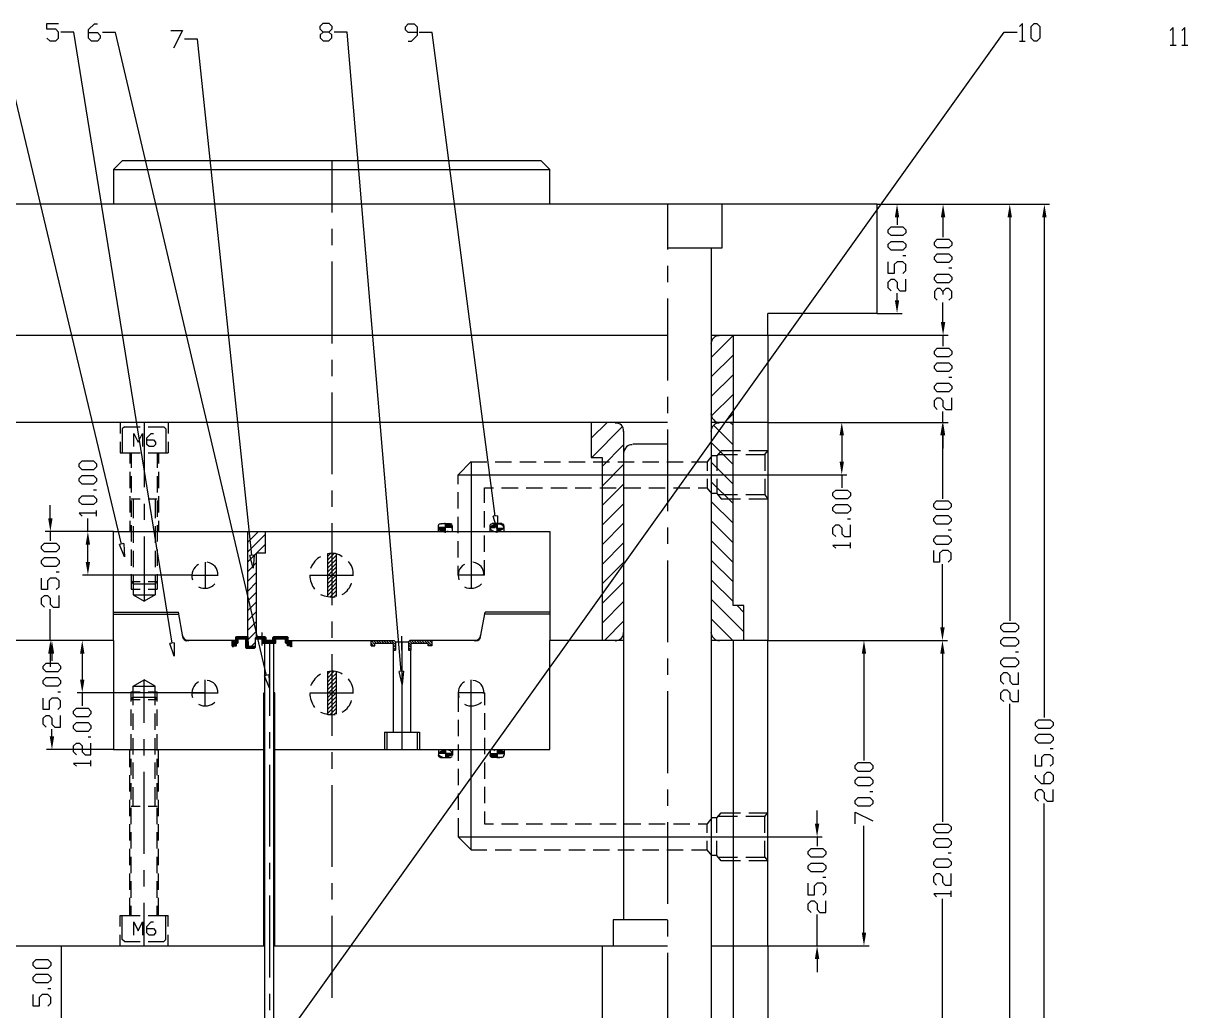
# Model space of a CAD drawing. Header units: inches. Extents: x 2 to 1172, y 492 to 1320.
# Drawn here: x 168.5 to 435.8, y 648.7 to 875.4 of the extents above; entities that cross this region are included whole.
import ezdxf

# ---------------------------------------------------------------- set-up
doc = ezdxf.new("R2010")
doc.units = ezdxf.units.IN
doc.header["$MEASUREMENT"] = 0

# ---------------------------------------------------------------- blocks, each defined once
blk = doc.blocks.new('AHH1270-500010_1')
at = {"transparency": 33554687}
for color, points in [(1, [(368.13, 829.31), (367.63, 832.31), (367.13, 829.31)]), (1, [(378.7, 829.31), (378.2, 832.31), (377.7, 829.31)]), (1, [(394, 829.31), (393.5, 832.31), (393, 829.31)]), (1, [(401.95, 829.31), (401.45, 832.31), (400.95, 829.31)]), (1, [(368.13, 810.28), (367.63, 807.28), (367.13, 810.28)]), (1, [(378.7, 805.27), (378.2, 802.27), (377.7, 805.28)]), (1, [(378.7, 805.27), (378.2, 802.27), (377.7, 805.28)]), (1, [(355.45, 779.24), (354.95, 782.25), (354.45, 779.24)]), (1, [(378.56, 779.24), (378.06, 782.25), (377.56, 779.24)]), (1, [(378.7, 779.24), (378.2, 782.25), (377.7, 779.24)]), (1, [(355.45, 773.23), (354.95, 770.23), (354.45, 773.23)]), (1, [(173.8, 760.22), (173.3, 757.21), (172.8, 760.22)]), (1, [(182.41, 754.21), (181.91, 757.21), (181.41, 754.21)]), (2, [(262.63, 757.66), (262.63, 758.11), (262.42, 758.11)]), (2, [(262.63, 757.66), (263.21, 757.33), (262.63, 758.11)]), (2, [(263.22, 757.33), (263.21, 758.11), (262.63, 758.11)]), (2, [(263.22, 757.33), (264.02, 757.21), (263.21, 758.11)]), (2, [(264.02, 757.21), (264.02, 758.11), (263.21, 758.11)]), (2, [(264.02, 758.11), (264.82, 758.11), (264.02, 759.02)]), (2, [(264.82, 758.11), (264.82, 758.9), (264.02, 759.02)]), (2, [(264.82, 758.11), (265.4, 758.11), (264.82, 758.9)]), (2, [(265.4, 758.11), (265.4, 758.57), (264.82, 758.9)]), (2, [(265.4, 758.11), (265.62, 758.11), (265.4, 758.57)]), (2, [(274.44, 758.11), (274.44, 758.57), (274.23, 758.11)]), (2, [(275.03, 758.11), (275.03, 758.9), (274.44, 758.57)]), (2, [(274.44, 758.11), (275.03, 758.11), (274.44, 758.57)]), (2, [(275.83, 758.11), (275.83, 759.02), (275.03, 758.9)]), (2, [(275.03, 758.11), (275.83, 758.11), (275.03, 758.9)]), (2, [(275.83, 757.21), (276.63, 757.33), (275.83, 758.11)]), (2, [(276.63, 757.33), (276.63, 758.11), (275.83, 758.11)]), (2, [(276.63, 757.33), (277.22, 757.66), (276.63, 758.11)]), (2, [(277.22, 757.66), (277.22, 758.11), (276.63, 758.11)]), (2, [(277.22, 757.66), (277.43, 758.11), (277.22, 758.11)]), (1, [(182.41, 750.2), (181.91, 747.2), (181.41, 750.2)]), (1, [(378.56, 735.19), (378.06, 732.18), (377.56, 735.18)]), (1, [(173.8, 729.18), (173.3, 732.18), (172.8, 729.18)]), (1, [(174.17, 729.18), (173.66, 732.18), (173.16, 729.18)]), (1, [(181.12, 729.18), (180.62, 732.18), (180.12, 729.18)]), (1, [(360.54, 729.18), (360.04, 732.18), (359.54, 729.18)]), (1, [(378.56, 729.18), (378.06, 732.18), (377.56, 729.18)]), (1, [(181.12, 723.17), (180.62, 720.17), (180.12, 723.17)]), (1, [(174.17, 710.15), (173.66, 707.15), (173.16, 710.15)]), (2, [(262.63, 706.25), (262.63, 706.7), (262.42, 706.25)]), (2, [(263.22, 706.25), (263.21, 707.03), (262.63, 706.7)]), (2, [(262.63, 706.25), (263.21, 706.25), (262.63, 706.7)]), (2, [(264.02, 706.25), (264.02, 707.15), (263.21, 707.03)]), (2, [(263.22, 706.25), (264.02, 706.25), (263.21, 707.03)]), (2, [(264.02, 705.35), (264.82, 705.47), (264.02, 706.25)]), (2, [(264.82, 705.47), (264.82, 706.25), (264.02, 706.25)]), (2, [(264.82, 705.47), (265.4, 705.8), (264.82, 706.25)]), (2, [(265.4, 705.8), (265.4, 706.25), (264.82, 706.25)]), (2, [(265.4, 705.8), (265.62, 706.25), (265.4, 706.25)]), (2, [(274.44, 705.8), (274.44, 706.25), (274.23, 706.25)]), (2, [(274.44, 705.8), (275.03, 705.47), (274.44, 706.25)]), (2, [(275.03, 705.47), (275.03, 706.25), (274.44, 706.25)]), (2, [(275.03, 705.47), (275.83, 705.35), (275.03, 706.25)]), (2, [(275.83, 705.35), (275.83, 706.25), (275.03, 706.25)]), (2, [(275.83, 706.25), (276.63, 706.25), (275.83, 707.15)]), (2, [(276.63, 706.25), (276.63, 707.03), (275.83, 707.15)]), (2, [(276.63, 706.25), (277.22, 706.25), (276.63, 707.03)]), (2, [(277.22, 706.25), (277.22, 706.7), (276.63, 707.03)]), (2, [(277.22, 706.25), (277.43, 706.25), (277.22, 706.7)]), (1, [(349.78, 690.13), (349.28, 687.12), (348.78, 690.13)]), (1, [(360.54, 665.1), (360.04, 662.09), (359.54, 665.1)]), (1, [(349.78, 659.09), (349.28, 662.09), (348.78, 659.09)])]:
    blk.add_hatch(color=color, dxfattribs=at).paths.add_polyline_path(points)
at = {"color": 1, "transparency": 33554687}
for points in [[(189.65, 754.31), (161.61, 871.69), (158.61, 871.69)], [(172.52, 870.47), (173.19, 869.79), (174.52, 869.79), (175.18, 870.47), (175.18, 871.8), (174.52, 872.47), (172.52, 872.47), (172.52, 873.8), (175.18, 873.8)], [(201.25, 731.59), (178.69, 871.8), (175.69, 871.8)], [(182.08, 871.74), (184.08, 871.74), (184.74, 871.07), (184.74, 870.41), (184.08, 869.74), (182.73, 869.74), (182.08, 870.41), (182.08, 872.42), (183.41, 873.75), (184.08, 873.75)], [(222.92, 724.18), (188.25, 871.74), (185.23, 871.74)], [(198.07, 600.2), (392.23, 871.78), (395.22, 871.78)], [(200.93, 872.19), (203.61, 872.19), (201.6, 868.18)], [(235.92, 869.85), (237.25, 869.85), (237.92, 870.5), (237.92, 871.18), (237.25, 871.85), (235.92, 871.85), (235.24, 872.51), (235.24, 873.18), (235.92, 873.85), (237.25, 873.85), (237.92, 873.18), (237.92, 872.51), (237.25, 871.85)], [(235.92, 871.85), (235.24, 871.18), (235.24, 870.5), (235.92, 869.85)], [(253.83, 725.08), (241.42, 871.85), (238.42, 871.85)], [(257.47, 871.71), (255.46, 871.71), (254.79, 872.36), (254.79, 873.04), (255.46, 873.71), (256.79, 873.71), (257.47, 873.04), (257.47, 871.03), (256.12, 869.7), (255.46, 869.7)], [(275.43, 760.75), (260.96, 871.71), (257.96, 871.71)], [(396.4, 869.78), (396.4, 873.78), (395.74, 873.11)], [(399.07, 869.78), (398.4, 870.43), (398.4, 873.11), (399.07, 873.78), (399.73, 873.78), (400.4, 873.11), (400.4, 870.43), (399.73, 869.78), (399.07, 869.78)], [(431.01, 868.85), (431.01, 872.86), (430.34, 872.19)], [(433.67, 868.85), (433.67, 872.86), (433.02, 872.19)], [(219.55, 751.74), (207.1, 870.18), (204.1, 870.18)], [(395.74, 869.78), (397.07, 869.78)], [(430.34, 868.85), (431.69, 868.85)], [(433.02, 868.85), (434.35, 868.85)], [(237.87, 842.3), (237.87, 830.42)], [(314.98, 832.3), (314.98, 821.91)], [(363.04, 832.3), (379.39, 832.3)], [(363.04, 832.3), (394.69, 832.3)], [(363.04, 832.3), (402.64, 832.3)], [(363.04, 832.3), (368.82, 832.3)], [(367.63, 829.31), (367.63, 827.62)], [(378.18, 829.31), (378.18, 824.78)], [(393.49, 829.31), (393.49, 736.68)], [(401.43, 829.31), (401.43, 714.48)], [(237.87, 826.66), (237.87, 822.92)], [(369.62, 825.79), (368.96, 825.12), (366.28, 825.12), (365.63, 825.79), (365.63, 826.47), (366.28, 827.12), (368.96, 827.12), (369.62, 826.47), (369.62, 825.79)], [(369.62, 822.46), (368.96, 821.79), (366.28, 821.79), (365.63, 822.46), (365.63, 823.12), (366.28, 823.79), (368.96, 823.79), (369.62, 823.12), (369.62, 822.46)], [(380.19, 822.96), (379.53, 822.28), (376.85, 822.28), (376.2, 822.96), (376.2, 823.63), (376.85, 824.29), (379.53, 824.29), (380.19, 823.63), (380.19, 822.96)], [(380.19, 819.62), (379.53, 818.95), (376.85, 818.95), (376.2, 819.62), (376.2, 820.28), (376.85, 820.95), (379.53, 820.95), (380.19, 820.28), (380.19, 819.62)], [(237.87, 819.16), (237.87, 800.38)], [(314.98, 818.15), (314.98, 814.41)], [(368.96, 816.45), (369.62, 817.12), (369.62, 818.45), (368.96, 819.11), (367.63, 819.11), (366.96, 818.45), (366.96, 816.45), (365.63, 816.45), (365.63, 819.11)], [(369.62, 820.46), (368.96, 820.46)], [(380.19, 814.94), (379.53, 814.28), (376.85, 814.28), (376.2, 814.94), (376.2, 815.61), (376.85, 816.29), (379.53, 816.29), (380.19, 815.61), (380.19, 814.94)], [(380.19, 817.62), (379.53, 817.62)], [(366.28, 812.44), (365.63, 813.11), (365.63, 814.44), (366.28, 815.12), (366.96, 815.12), (367.63, 814.44), (367.63, 813.11), (368.29, 812.44), (369.62, 812.44), (369.62, 815.12)], [(378.18, 812.28), (377.53, 812.94), (376.85, 812.94), (376.2, 812.28), (376.2, 810.93), (376.85, 810.28)], [(379.53, 810.28), (380.19, 810.93), (380.19, 812.28), (379.53, 812.94), (378.86, 812.94), (378.18, 812.28), (378.18, 811.61)], [(314.98, 810.65), (314.98, 791.87)], [(367.63, 810.28), (367.63, 811.94)], [(363.04, 807.26), (368.82, 807.26)], [(378.18, 805.26), (378.18, 809.78)], [(378.18, 805.26), (378.18, 808.27)], [(338, 802.26), (379.39, 802.26)], [(338, 802.26), (379.39, 802.26)], [(378.18, 802.26), (378.18, 799.76)], [(380.19, 797.92), (379.53, 797.26), (376.85, 797.26), (376.2, 797.92), (376.2, 798.59), (376.85, 799.26), (379.53, 799.26), (380.19, 798.59), (380.19, 797.92)], [(237.87, 796.62), (237.87, 792.88)], [(380.19, 794.58), (379.53, 793.93), (376.85, 793.93), (376.2, 794.58), (376.2, 795.26), (376.85, 795.91), (379.53, 795.91), (380.19, 795.26), (380.19, 794.58)], [(380.19, 789.92), (379.53, 789.24), (376.85, 789.24), (376.2, 789.92), (376.2, 790.57), (376.85, 791.25), (379.53, 791.25), (380.19, 790.57), (380.19, 789.92)], [(380.19, 792.58), (379.53, 792.58)], [(237.87, 789.12), (237.87, 770.34)], [(314.98, 788.13), (314.98, 784.37)], [(376.85, 785.24), (376.2, 785.91), (376.2, 787.24), (376.85, 787.91), (377.53, 787.91), (378.18, 787.24), (378.18, 785.91), (378.86, 785.24), (380.19, 785.24), (380.19, 787.91)], [(378.18, 782.24), (378.18, 784.74)], [(314.98, 780.61), (314.98, 761.83)], [(338, 782.24), (379.39, 782.24)], [(338, 782.24), (379.25, 782.24)], [(338, 782.24), (356.14, 782.24)], [(354.93, 779.22), (354.93, 773.21)], [(378.06, 779.22), (378.06, 764.72)], [(378.18, 779.22), (378.18, 776.23)], [(183.9, 772.06), (183.23, 771.39), (180.57, 771.39), (179.9, 772.06), (179.9, 772.72), (180.57, 773.39), (183.23, 773.39), (183.9, 772.72), (183.9, 772.06)], [(183.9, 768.73), (183.23, 768.05), (180.57, 768.05), (179.9, 768.73), (179.9, 769.38), (180.57, 770.06), (183.23, 770.06), (183.9, 769.38), (183.9, 768.73)], [(338, 770.22), (356.14, 770.22)], [(354.93, 770.22), (354.93, 767.22)], [(183.9, 764.04), (183.23, 763.39), (180.57, 763.39), (179.9, 764.04), (179.9, 764.72), (180.57, 765.37), (183.23, 765.37), (183.9, 764.72), (183.9, 764.04)], [(183.9, 766.72), (183.23, 766.72)], [(237.87, 766.6), (237.87, 762.84)], [(356.94, 765.37), (356.28, 764.72), (353.6, 764.72), (352.93, 765.37), (352.93, 766.05), (353.6, 766.7), (356.28, 766.7), (356.94, 766.05), (356.94, 765.37)], [(173.28, 760.21), (173.28, 763.21)], [(183.9, 760.71), (183.9, 762.04)], [(356.94, 762.04), (356.28, 761.37), (353.6, 761.37), (352.93, 762.04), (352.93, 762.71), (353.6, 763.37), (356.28, 763.37), (356.94, 762.71), (356.94, 762.04)], [(380.06, 762.87), (379.39, 762.22), (376.71, 762.22), (376.05, 762.87), (376.05, 763.55), (376.71, 764.22), (379.39, 764.22), (380.06, 763.55), (380.06, 762.87)], [(183.9, 761.38), (179.9, 761.38), (180.57, 760.71)], [(181.9, 757.2), (181.9, 760.21)], [(237.87, 759.08), (237.87, 740.32)], [(275.93, 760.82), (275.82, 757.77), (274.93, 760.69)], [(275.93, 760.82), (274.93, 760.69)], [(356.94, 760.04), (356.28, 760.04)], [(380.06, 759.54), (379.39, 758.87), (376.71, 758.87), (376.05, 759.54), (376.05, 760.21), (376.71, 760.87), (379.39, 760.87), (380.06, 760.21), (380.06, 759.54)], [(187.81, 757.2), (172.09, 757.2)], [(173.28, 757.2), (173.28, 755.03)], [(187.81, 757.2), (180.69, 757.2)], [(314.98, 758.08), (314.98, 754.33)], [(353.6, 756.03), (352.93, 756.7), (352.93, 758.03), (353.6, 758.71), (354.28, 758.71), (354.93, 758.03), (354.93, 756.7), (355.61, 756.03), (356.94, 756.03), (356.94, 758.71)], [(380.06, 757.54), (379.39, 757.54)], [(175.29, 753.21), (174.63, 752.53), (171.95, 752.53), (171.28, 753.21), (171.28, 753.86), (171.95, 754.54), (174.63, 754.54), (175.29, 753.86), (175.29, 753.21)], [(181.9, 750.19), (181.9, 754.2)], [(190.13, 754.41), (190.34, 751.38), (189.15, 754.18)], [(190.13, 754.41), (189.15, 754.18)], [(356.94, 754.02), (352.93, 754.02), (353.6, 753.37)], [(356.94, 753.37), (356.94, 754.7)], [(380.06, 754.87), (379.39, 754.2), (376.71, 754.2), (376.05, 754.87), (376.05, 755.53), (376.71, 756.21), (379.39, 756.21), (380.06, 755.53), (380.06, 754.87)], [(175.29, 749.86), (174.63, 749.2), (171.95, 749.2), (171.28, 749.86), (171.28, 750.53), (171.95, 751.2), (174.63, 751.2), (175.29, 750.53), (175.29, 749.86)], [(220.05, 751.79), (219.87, 748.76), (219.05, 751.68)], [(220.05, 751.79), (219.05, 751.68)], [(379.39, 750.19), (380.06, 750.87), (380.06, 752.2), (379.39, 752.87), (378.06, 752.87), (377.38, 752.2), (377.38, 750.19), (376.05, 750.19), (376.05, 752.87)], [(314.98, 750.57), (314.98, 731.8)], [(378.06, 735.17), (378.06, 749.7)], [(174.63, 743.86), (175.29, 744.52), (175.29, 745.85), (174.63, 746.52), (173.28, 746.52), (172.62, 745.85), (172.62, 743.86), (171.28, 743.86), (171.28, 746.52)], [(175.29, 747.85), (174.63, 747.85)], [(205.84, 747.2), (180.69, 747.2)], [(171.95, 739.85), (171.28, 740.51), (171.28, 741.86), (171.95, 742.51), (172.62, 742.51), (173.28, 741.86), (173.28, 740.51), (173.96, 739.85), (175.29, 739.85), (175.29, 742.51)], [(173.28, 732.18), (173.28, 739.34)], [(237.87, 736.56), (237.87, 732.8)], [(395.49, 734.84), (394.83, 734.18), (392.16, 734.18), (391.48, 734.84), (391.48, 735.51), (392.16, 736.18), (394.83, 736.18), (395.49, 735.51), (395.49, 734.84)], [(221.86, 734), (221.86, 731.02)], [(221.86, 733.08), (221.86, 731.47)], [(253.9, 733.17), (253.9, 729.96)], [(395.49, 731.5), (394.83, 730.85), (392.16, 730.85), (391.48, 731.5), (391.48, 732.18), (392.16, 732.83), (394.83, 732.83), (395.49, 732.18), (395.49, 731.5)], [(187.81, 732.18), (172.09, 732.18)], [(187.81, 732.18), (172.45, 732.18)], [(187.81, 732.18), (179.42, 732.18)], [(201.74, 731.66), (201.73, 728.61), (200.75, 731.5)], [(201.74, 731.66), (200.75, 731.5)], [(338, 732.18), (379.25, 732.18)], [(338, 732.18), (379.25, 732.18)], [(338, 732.18), (361.23, 732.18)], [(175.66, 725.67), (174.98, 724.99), (172.32, 724.99), (171.65, 725.67), (171.65, 726.32), (172.32, 727), (174.98, 727), (175.66, 726.32), (175.66, 725.67)], [(173.28, 729.16), (173.28, 726.16)], [(173.65, 729.16), (173.65, 727.49)], [(180.61, 729.16), (180.61, 723.17)], [(237.87, 729.04), (237.87, 710.27)], [(314.98, 728.04), (314.98, 724.28)], [(360.04, 729.16), (360.04, 704.63)], [(378.06, 729.16), (378.06, 690.54)], [(395.49, 726.84), (394.83, 726.16), (392.16, 726.16), (391.48, 726.84), (391.48, 727.49), (392.16, 728.17), (394.83, 728.17), (395.49, 727.49), (395.49, 726.84)], [(395.49, 729.5), (394.83, 729.5)], [(254.33, 725.12), (254.08, 722.08), (253.33, 725.03)], [(254.33, 725.12), (253.33, 725.03)], [(392.16, 722.16), (391.48, 722.83), (391.48, 724.16), (392.16, 724.83), (392.83, 724.83), (393.49, 724.16), (393.49, 722.83), (394.16, 722.16), (395.49, 722.16), (395.49, 724.83)], [(175.66, 722.33), (174.98, 721.66), (172.32, 721.66), (171.65, 722.33), (171.65, 722.99), (172.32, 723.66), (174.98, 723.66), (175.66, 722.99), (175.66, 722.33)], [(223.42, 724.28), (223.61, 721.25), (222.44, 724.05)], [(223.42, 724.28), (222.44, 724.05)], [(174.98, 716.32), (175.66, 716.99), (175.66, 718.32), (174.98, 718.98), (173.65, 718.98), (173, 718.32), (173, 716.32), (171.65, 716.32), (171.65, 718.98)], [(175.66, 720.33), (174.98, 720.33)], [(208.84, 720.15), (179.42, 720.15)], [(180.61, 720.15), (180.61, 717.15)], [(314.98, 720.52), (314.98, 701.76)], [(392.16, 718.15), (391.48, 718.82), (391.48, 720.15), (392.16, 720.83), (392.83, 720.83), (393.49, 720.15), (393.49, 718.82), (394.16, 718.15), (395.49, 718.15), (395.49, 720.83)], [(182.61, 715.31), (181.95, 714.65), (179.28, 714.65), (178.62, 715.31), (178.62, 715.98), (179.28, 716.66), (181.95, 716.66), (182.61, 715.98), (182.61, 715.31)], [(393.49, 615.02), (393.49, 717.65)], [(172.32, 712.31), (171.65, 712.99), (171.65, 714.32), (172.32, 714.99), (173, 714.99), (173.65, 714.32), (173.65, 712.99), (174.33, 712.31), (175.66, 712.31), (175.66, 714.99)], [(403.44, 712.65), (402.78, 711.98), (400.1, 711.98), (399.45, 712.65), (399.45, 713.32), (400.1, 713.98), (402.78, 713.98), (403.44, 713.32), (403.44, 712.65)], [(173.65, 710.15), (173.65, 711.82)], [(182.61, 711.98), (181.95, 711.32), (179.28, 711.32), (178.62, 711.98), (178.62, 712.65), (179.28, 713.32), (181.95, 713.32), (182.61, 712.65), (182.61, 711.98)], [(179.28, 705.96), (178.62, 706.64), (178.62, 707.97), (179.28, 708.64), (179.95, 708.64), (180.61, 707.97), (180.61, 706.64), (181.28, 705.96), (182.61, 705.96), (182.61, 708.64)], [(182.61, 709.97), (181.95, 709.97)], [(403.44, 709.32), (402.78, 708.64), (400.1, 708.64), (399.45, 709.32), (399.45, 709.97), (400.1, 710.65), (402.78, 710.65), (403.44, 709.97), (403.44, 709.32)], [(187.81, 707.13), (172.45, 707.13)], [(237.87, 706.51), (237.87, 702.75)], [(402.78, 703.3), (403.44, 703.98), (403.44, 705.31), (402.78, 705.96), (401.43, 705.96), (400.78, 705.31), (400.78, 703.3), (399.45, 703.3), (399.45, 705.96)], [(403.44, 707.31), (402.78, 707.31)], [(182.61, 703.98), (178.62, 703.98), (179.28, 703.3)], [(182.61, 703.3), (182.61, 704.63)], [(362.04, 702.81), (361.37, 702.13), (358.69, 702.13), (358.04, 702.81), (358.04, 703.46), (358.69, 704.14), (361.37, 704.14), (362.04, 703.46), (362.04, 702.81)], [(362.04, 699.46), (361.37, 698.8), (358.69, 698.8), (358.04, 699.46), (358.04, 700.13), (358.69, 700.8), (361.37, 700.8), (362.04, 700.13), (362.04, 699.46)], [(401.43, 699.3), (401.43, 701.3), (402.11, 701.97), (402.78, 701.97), (403.44, 701.3), (403.44, 699.97), (402.78, 699.3), (400.78, 699.3), (399.45, 700.63), (399.45, 701.3)], [(237.87, 699.01), (237.87, 680.23)], [(314.98, 698), (314.98, 694.24)], [(400.1, 695.29), (399.45, 695.96), (399.45, 697.29), (400.1, 697.97), (400.78, 697.97), (401.43, 697.29), (401.43, 695.96), (402.11, 695.29), (403.44, 695.29), (403.44, 697.97)], [(362.04, 694.79), (361.37, 694.12), (358.69, 694.12), (358.04, 694.79), (358.04, 695.47), (358.69, 696.12), (361.37, 696.12), (362.04, 695.47), (362.04, 694.79)], [(362.04, 697.47), (361.37, 697.47)], [(349.28, 690.13), (349.28, 693.12)], [(358.04, 690.13), (358.04, 692.79), (362.04, 690.78)], [(401.43, 569.96), (401.43, 694.79)], [(314.98, 690.5), (314.98, 671.72)], [(360.04, 665.09), (360.04, 689.61)], [(380.06, 688.71), (379.39, 688.03), (376.71, 688.03), (376.05, 688.71), (376.05, 689.38), (376.71, 690.04), (379.39, 690.04), (380.06, 689.38), (380.06, 688.71)], [(338, 687.11), (350.46, 687.11)], [(349.28, 687.11), (349.28, 684.95)], [(351.28, 683.1), (350.61, 682.45), (347.93, 682.45), (347.27, 683.1), (347.27, 683.78), (347.93, 684.45), (350.61, 684.45), (351.28, 683.78), (351.28, 683.1)], [(380.06, 685.37), (379.39, 684.7), (376.71, 684.7), (376.05, 685.37), (376.05, 686.03), (376.71, 686.7), (379.39, 686.7), (380.06, 686.03), (380.06, 685.37)], [(380.06, 680.69), (379.39, 680.04), (376.71, 680.04), (376.05, 680.69), (376.05, 681.37), (376.71, 682.04), (379.39, 682.04), (380.06, 681.37), (380.06, 680.69)], [(380.06, 683.37), (379.39, 683.37)], [(351.28, 679.77), (350.61, 679.1), (347.93, 679.1), (347.27, 679.77), (347.27, 680.44), (347.93, 681.1), (350.61, 681.1), (351.28, 680.44), (351.28, 679.77)], [(237.87, 676.47), (237.87, 672.73)], [(350.61, 673.76), (351.28, 674.43), (351.28, 675.76), (350.61, 676.44), (349.28, 676.44), (348.6, 675.76), (348.6, 673.76), (347.27, 673.76), (347.27, 676.44)], [(351.28, 677.77), (350.61, 677.77)], [(376.71, 676.03), (376.05, 676.68), (376.05, 678.03), (376.71, 678.69), (377.38, 678.69), (378.06, 678.03), (378.06, 676.68), (378.71, 676.03), (380.06, 676.03), (380.06, 678.69)], [(380.06, 674.02), (376.05, 674.02), (376.71, 673.35)], [(380.06, 673.35), (380.06, 674.7)], [(347.93, 669.75), (347.27, 670.42), (347.27, 671.75), (347.93, 672.43), (348.6, 672.43), (349.28, 671.75), (349.28, 670.42), (349.93, 669.75), (351.28, 669.75), (351.28, 672.43)], [(378.06, 615.02), (378.06, 672.85)], [(237.87, 668.97), (237.87, 650.19)], [(349.28, 662.09), (349.28, 669.25)], [(314.98, 667.96), (314.98, 664.22)], [(314.98, 660.46), (314.98, 641.68)], [(338, 662.09), (350.46, 662.09)], [(338, 662.09), (361.23, 662.09)], [(173.39, 657.59), (172.71, 656.91), (170.05, 656.91), (169.38, 657.59), (169.38, 658.24), (170.05, 658.92), (172.71, 658.92), (173.39, 658.24), (173.39, 657.59)], [(349.28, 659.07), (349.28, 656.08)], [(173.39, 654.23), (172.71, 653.58), (170.05, 653.58), (169.38, 654.23), (169.38, 654.91), (170.05, 655.58), (172.71, 655.58), (173.39, 654.91), (173.39, 654.23)], [(173.39, 652.23), (172.71, 652.23)], [(172.71, 648.24), (173.39, 648.9), (173.39, 650.23), (172.71, 650.9), (171.38, 650.9), (170.71, 650.23), (170.71, 648.24), (169.38, 648.24), (169.38, 650.9)]]:
    blk.add_lwpolyline(points, dxfattribs=at)
at = {"color": 4, "transparency": 33554687}
for points in [[(189.81, 842.3), (187.81, 840.32), (187.81, 832.3)], [(285.93, 842.3), (189.81, 842.3)], [(287.93, 832.3), (287.93, 840.32), (285.93, 842.3)], [(187.81, 840.32), (287.93, 840.32)], [(363.04, 807.26), (363.04, 832.3), (112.72, 832.3), (112.72, 807.26)], [(314.98, 822.28), (327.48, 822.28), (327.48, 832.3)], [(324.98, 822.28), (324.98, 614.03)], [(363.04, 807.26), (338, 807.26)], [(338, 802.26), (338, 807.26)], [(137.74, 802.26), (314.98, 802.26)], [(338, 802.26), (338, 782.24), (324.98, 782.24)], [(324.98, 802.26), (338, 802.26)], [(324.98, 797.15), (330, 802.17)], [(330, 802.26), (330, 782.24)], [(324.98, 792.67), (330, 797.67)], [(324.98, 788.16), (330, 793.18)], [(325.05, 783.75), (330, 788.68)], [(328.05, 782.24), (330, 784.19)], [(314.98, 782.24), (137.74, 782.24)], [(297.46, 782.24), (297.46, 774.22)], [(297.46, 778.62), (301.07, 782.24)], [(297.56, 774.22), (304.64, 781.32)], [(330, 777.08), (325.51, 781.57)], [(330, 781.58), (329.34, 782.24)], [(332.5, 732.18), (332.5, 740.19), (330, 740.19), (330, 782.24)], [(338, 782.24), (338, 732.18)], [(304.96, 775.23), (304.96, 780.23)], [(299.96, 772.13), (304.96, 777.13)], [(304.96, 668.08), (304.96, 775.23)], [(314.98, 777.24), (306.96, 777.24)], [(330, 772.59), (324.98, 777.59)], [(297.46, 774.22), (299.96, 774.22)], [(299.96, 774.22), (299.96, 732.18)], [(299.96, 767.63), (304.96, 772.64)], [(330, 768.09), (324.98, 773.11)], [(299.96, 763.14), (304.96, 768.14)], [(330, 763.6), (324.98, 768.6)], [(299.96, 758.63), (304.96, 763.65)], [(330, 759.1), (324.98, 764.11)], [(299.96, 754.15), (304.96, 759.15)], [(330, 754.61), (324.98, 759.61)], [(187.81, 757.2), (287.93, 757.2)], [(187.81, 732.18), (187.81, 757.2)], [(218.65, 733.08), (218.65, 757.2)], [(218.68, 757.09), (218.8, 757.2)], [(218.68, 754.84), (221.04, 757.2)], [(218.68, 752.6), (222.65, 756.56)], [(222.65, 752.2), (222.65, 757.2)], [(287.93, 757.2), (287.93, 732.18)], [(218.68, 750.35), (222.65, 754.31)], [(299.96, 749.64), (304.96, 754.66)], [(330, 750.1), (324.98, 755.12)], [(220.65, 733.08), (220.65, 752.2)], [(222.65, 752.2), (220.65, 752.2)], [(218.68, 748.1), (220.65, 750.07)], [(299.96, 745.16), (304.96, 750.16)], [(330, 745.62), (324.98, 750.62)], [(218.68, 745.85), (220.65, 747.82)], [(299.96, 740.65), (304.96, 745.67)], [(330, 741.11), (324.98, 746.13)], [(218.68, 743.6), (220.65, 745.56)], [(218.68, 741.36), (220.65, 743.31)], [(218.68, 739.11), (220.65, 741.08)], [(299.96, 736.17), (304.96, 741.17)], [(332.5, 734.13), (324.98, 741.63)], [(187.81, 738.68), (202.68, 738.68)], [(187.81, 738.19), (202.77, 738.19)], [(203.68, 733.01), (202.68, 738.68)], [(218.68, 736.86), (220.65, 738.83)], [(272.06, 733.01), (273.07, 738.68)], [(287.93, 738.19), (272.98, 738.19)], [(287.93, 738.68), (273.07, 738.68)], [(332.5, 738.61), (330.92, 740.19)], [(218.68, 734.6), (220.65, 736.57)], [(300.45, 732.18), (304.96, 736.68)], [(329.95, 732.18), (324.98, 737.14)], [(218.65, 733.08), (218.68, 730.86)], [(218.68, 732.37), (220.65, 734.32)], [(220.65, 733.08), (220.35, 732.78)], [(220.35, 730.67), (220.35, 732.78)], [(137.74, 732.18), (137.74, 662.09), (222.56, 662.09)], [(187.81, 732.18), (137.74, 732.18)], [(187.81, 732.18), (187.81, 707.13)], [(214.87, 732.18), (204.67, 732.18)], [(218.68, 730.86), (220.35, 730.86)], [(219.43, 730.86), (220.35, 731.78)], [(228.84, 732.18), (252.18, 732.18)], [(252.18, 732.18), (252.48, 731.87)], [(252.48, 731.87), (255.5, 731.87)], [(255.8, 732.18), (255.5, 731.87)], [(271.09, 732.18), (255.8, 732.18)], [(304.96, 732.18), (287.93, 732.18)], [(287.93, 707.13), (287.93, 732.18)], [(338, 662.09), (338, 732.18), (324.98, 732.18)], [(330, 732.18), (330, 566.96)], [(187.81, 707.13), (222.56, 707.13)], [(224.57, 707.13), (287.93, 707.13)], [(302.46, 668.08), (302.46, 662.09)], [(314.98, 668.08), (302.46, 668.08)], [(175.8, 662.09), (175.8, 591.99)], [(224.57, 662.09), (314.98, 662.09)], [(299.96, 662.09), (299.96, 591.99)], [(324.98, 662.09), (338, 662.09)], [(338, 662.09), (338, 591.99)]]:
    blk.add_lwpolyline(points, dxfattribs=at)
at = {"color": 6, "transparency": 33554687}
for points in [[(189.31, 782.24), (189.31, 779.67)], [(190.31, 781.23), (189.81, 780.73)], [(189.81, 780.73), (189.81, 775.23)], [(190.31, 781.23), (193.89, 781.23)], [(194.81, 782.24), (194.81, 767.34)], [(195.75, 781.23), (199.33, 781.23)], [(199.33, 781.23), (199.83, 780.73)], [(199.83, 780.73), (199.83, 775.23)], [(200.33, 782.24), (200.33, 779.67)], [(189.31, 777.79), (189.31, 775.23)], [(192.45, 776.71), (192.45, 779.7), (193.44, 777.72), (194.46, 779.7), (194.46, 776.71)], [(195.45, 778.21), (196.96, 778.21), (197.45, 777.72), (197.45, 777.2), (196.96, 776.71), (195.95, 776.71), (195.45, 777.2), (195.45, 778.71), (196.46, 779.7), (196.96, 779.7)], [(200.33, 777.79), (200.33, 775.23)], [(189.31, 775.23), (193.89, 775.23)], [(191.51, 775.23), (191.51, 772.79)], [(191.81, 775.23), (191.81, 771.81)], [(195.75, 775.23), (200.33, 775.23)], [(197.83, 775.23), (197.83, 771.81)], [(198.13, 775.23), (198.13, 772.79)], [(191.51, 770.91), (191.51, 767.15)], [(191.81, 769.93), (191.81, 766.17)], [(197.83, 769.93), (197.83, 766.17)], [(198.13, 770.91), (198.13, 767.15)], [(191.51, 765.28), (191.51, 761.53)], [(191.81, 764.72), (193.89, 764.72)], [(192.27, 764.72), (192.27, 760.25)], [(195.75, 764.72), (197.83, 764.72)], [(197.36, 764.72), (197.36, 760.25)], [(198.13, 765.28), (198.13, 761.53)], [(191.81, 764.31), (191.81, 760.55)], [(194.81, 763.58), (194.81, 759.84)], [(197.83, 764.31), (197.83, 760.55)], [(191.51, 759.65), (191.51, 757.2)], [(198.13, 759.65), (198.13, 757.2)], [(191.81, 758.67), (191.81, 754.91)], [(192.27, 758.39), (192.27, 754.63)], [(197.36, 758.39), (197.36, 754.63)], [(197.83, 758.67), (197.83, 754.91)], [(194.81, 756.08), (194.81, 741.18)], [(191.81, 753.03), (191.81, 749.29)], [(192.27, 752.75), (192.27, 748.99)], [(197.36, 752.75), (197.36, 748.99)], [(197.83, 753.03), (197.83, 749.29)], [(191.81, 747.41), (191.81, 743.99)], [(191.81, 745.69), (193.89, 745.69)], [(191.81, 745.69), (192.31, 745.19), (197.33, 745.19)], [(192.27, 747.11), (192.27, 742.66)], [(195.75, 745.69), (197.83, 745.69)], [(197.33, 745.19), (197.83, 745.69)], [(197.36, 747.11), (197.36, 742.66)], [(197.83, 747.41), (197.83, 743.99)], [(191.81, 743.99), (193.89, 743.99)], [(195.75, 743.99), (197.83, 743.99)], [(192.27, 742.66), (194.81, 741.18)], [(192.27, 742.66), (197.36, 742.66)], [(197.36, 742.66), (194.81, 741.18)], [(222.56, 642.05), (222.56, 731.47)], [(223.56, 731.47), (223.56, 714.92)], [(224.57, 642.05), (224.57, 731.47)], [(251.99, 729.96), (251.99, 711.14)], [(253.99, 731.87), (253.99, 707.13)], [(255.99, 729.96), (255.99, 711.14)], [(192.27, 721.69), (194.81, 723.17)], [(192.27, 721.69), (197.36, 721.69)], [(192.27, 717.3), (192.27, 721.69)], [(197.36, 721.69), (194.81, 723.17)], [(194.81, 713.27), (194.81, 723.17)], [(197.36, 717.3), (197.36, 721.69)], [(191.81, 720.36), (193.89, 720.36)], [(191.81, 718.2), (191.81, 720.36)], [(191.81, 718.66), (192.31, 719.16), (197.33, 719.16)], [(195.75, 720.36), (197.83, 720.36)], [(197.33, 719.16), (197.83, 718.66)], [(197.83, 718.2), (197.83, 720.36)], [(222.32, 720.15), (222.56, 720.15)], [(222.32, 662.09), (222.32, 720.15)], [(224.82, 720.15), (224.57, 720.15)], [(224.82, 662.09), (224.82, 720.15)], [(191.81, 718.66), (193.89, 718.66)], [(191.81, 712.56), (191.81, 716.32)], [(195.75, 718.66), (197.83, 718.66)], [(197.83, 712.56), (197.83, 716.32)], [(192.27, 711.66), (192.27, 715.42)], [(197.36, 711.66), (197.36, 715.42)], [(223.56, 711.16), (223.56, 707.42)], [(249.98, 711.14), (249.98, 707.13)], [(249.98, 711.14), (258, 711.14)], [(250.5, 711.14), (250.5, 707.13)], [(257.5, 711.14), (257.5, 707.13)], [(258, 711.14), (258, 707.13)], [(191.81, 706.92), (191.81, 710.68)], [(192.27, 706.03), (192.27, 709.78)], [(194.81, 705.77), (194.81, 709.51)], [(197.36, 706.03), (197.36, 709.78)], [(197.83, 706.92), (197.83, 710.68)], [(191.51, 703.13), (191.51, 707.13)], [(198.13, 703.13), (198.13, 707.13)], [(191.81, 701.3), (191.81, 705.04)], [(192.27, 700.4), (192.27, 704.16)], [(197.36, 700.4), (197.36, 704.16)], [(197.83, 701.3), (197.83, 705.04)], [(223.56, 703.66), (223.56, 684.88)], [(191.51, 697.5), (191.51, 701.26)], [(194.81, 683.23), (194.81, 702.01)], [(198.13, 697.5), (198.13, 701.26)], [(191.81, 695.66), (191.81, 699.42)], [(192.27, 694.12), (192.27, 698.52)], [(197.36, 694.12), (197.36, 698.52)], [(197.83, 695.66), (197.83, 699.42)], [(191.51, 691.87), (191.51, 695.62)], [(198.13, 691.87), (198.13, 695.62)], [(191.81, 694.12), (193.89, 694.12)], [(191.81, 690.04), (191.81, 693.78)], [(195.75, 694.12), (197.83, 694.12)], [(197.83, 690.04), (197.83, 693.78)], [(191.51, 686.24), (191.51, 689.99)], [(198.13, 686.24), (198.13, 689.99)], [(191.81, 684.4), (191.81, 688.16)], [(197.83, 684.4), (197.83, 688.16)], [(191.51, 680.6), (191.51, 684.36)], [(198.13, 680.6), (198.13, 684.36)], [(191.81, 678.76), (191.81, 682.52)], [(197.83, 678.76), (197.83, 682.52)], [(194.81, 675.73), (194.81, 679.49)], [(223.56, 681.14), (223.56, 677.38)], [(191.51, 674.98), (191.51, 678.72)], [(191.81, 673.14), (191.81, 676.9)], [(197.83, 673.14), (197.83, 676.9)], [(198.13, 674.98), (198.13, 678.72)], [(223.56, 673.62), (223.56, 654.84)], [(191.51, 669.09), (191.51, 673.1)], [(191.81, 669.09), (191.81, 671.26)], [(194.81, 662.09), (194.81, 671.97)], [(197.83, 669.09), (197.83, 671.26)], [(198.13, 669.09), (198.13, 673.1)], [(189.31, 666.52), (189.31, 669.09)], [(189.31, 669.09), (193.89, 669.09)], [(189.81, 663.58), (189.81, 669.09)], [(195.75, 669.09), (200.33, 669.09)], [(199.83, 663.58), (199.83, 669.09)], [(200.33, 666.52), (200.33, 669.09)], [(192.45, 664.57), (192.45, 667.57), (193.44, 665.57), (194.46, 667.57), (194.46, 664.57)], [(195.45, 666.06), (196.96, 666.06), (197.45, 665.57), (197.45, 665.07), (196.96, 664.57), (195.95, 664.57), (195.45, 665.07), (195.45, 666.56), (196.46, 667.57), (196.96, 667.57)], [(189.31, 662.09), (189.31, 664.64)], [(190.31, 663.08), (189.81, 663.58)], [(190.31, 663.08), (193.89, 663.08)], [(195.75, 663.08), (199.33, 663.08)], [(199.33, 663.08), (199.83, 663.58)], [(200.33, 662.09), (200.33, 664.64)], [(223.56, 651.09), (223.56, 647.33)]]:
    blk.add_lwpolyline(points, dxfattribs=at)
at = {"color": 2, "transparency": 33554687}
for points in [[(331.7, 775.73), (327.29, 775.73), (326.29, 774.54)], [(327.29, 775.73), (326.29, 774.54)], [(327.29, 775.73), (326.29, 774.54)], [(338, 775.73), (333.58, 775.73)], [(337.3, 774.84), (338, 775.73)], [(266.92, 768.1), (266.92, 770.23), (269.91, 773.23)], [(269.91, 773.21), (269.91, 744.18)], [(269.91, 773.21), (273.5, 773.21)], [(275.38, 773.21), (279.14, 773.21)], [(281.02, 773.21), (284.78, 773.21)], [(286.64, 773.21), (290.4, 773.21)], [(292.28, 773.21), (296.04, 773.21)], [(297.92, 773.21), (301.66, 773.21)], [(303.54, 773.21), (307.3, 773.21)], [(309.18, 773.21), (312.92, 773.21)], [(314.8, 773.21), (318.56, 773.21)], [(320.44, 773.21), (324.02, 773.21)], [(325.14, 774.54), (324.02, 773.21)], [(324.02, 773.21), (324.02, 771.15)], [(326.29, 774.54), (325.14, 774.54)], [(326.29, 774.54), (326.29, 771.15)], [(326.29, 774.54), (326.29, 771.15)], [(326.29, 774.54), (326.29, 771.15)], [(326.59, 774.84), (331.01, 774.84)], [(332.89, 774.84), (337.3, 774.84)], [(337.3, 774.84), (337.3, 771.15)], [(266.92, 770.22), (338, 770.22)], [(272.91, 767.22), (275, 767.22)], [(272.91, 763.78), (272.91, 767.22)], [(276.88, 767.22), (280.64, 767.22)], [(282.52, 767.22), (286.27, 767.22)], [(288.15, 767.22), (291.91, 767.22)], [(293.79, 767.22), (297.53, 767.22)], [(299.41, 767.22), (303.17, 767.22)], [(305.05, 767.22), (308.81, 767.22)], [(310.67, 767.22), (314.43, 767.22)], [(316.31, 767.22), (320.07, 767.22)], [(321.95, 767.22), (324.02, 767.22)], [(324.02, 769.28), (324.02, 767.22)], [(325.14, 765.89), (324.02, 767.22)], [(326.29, 769.28), (326.29, 765.89)], [(326.29, 769.28), (326.29, 765.89)], [(326.29, 769.28), (326.29, 765.89)], [(337.3, 769.28), (337.3, 765.59), (338, 764.72)], [(266.92, 762.47), (266.92, 766.22)], [(326.29, 765.89), (325.14, 765.89)], [(326.29, 765.89), (327.29, 764.72)], [(326.29, 765.89), (327.29, 764.72)], [(326.29, 765.89), (327.29, 764.72)], [(331.01, 765.59), (326.59, 765.59)], [(327.29, 764.72), (331.7, 764.72)], [(327.29, 764.72), (331.7, 764.72)], [(337.3, 765.59), (332.89, 765.59)], [(333.58, 764.72), (338, 764.72)], [(333.58, 764.72), (338, 764.72)], [(272.91, 758.14), (272.91, 761.9)], [(266.92, 756.83), (266.92, 760.59)], [(262.41, 757.2), (262.41, 758.51)], [(265.61, 758.1), (262.41, 758.1)], [(262.91, 759.01), (265.11, 759.01)], [(264.01, 757.2), (264.01, 759.01)], [(265.61, 757.2), (265.61, 758.51)], [(274.22, 757.22), (274.22, 758.51)], [(274.22, 758.1), (275.43, 758.1)], [(276.92, 759.01), (274.72, 759.01)], [(275.82, 757.2), (275.82, 759.01)], [(277.42, 757.2), (277.42, 758.51)], [(266.92, 751.2), (266.92, 754.95)], [(272.91, 752.52), (272.91, 756.26)], [(236.88, 751.47), (237.59, 752.18)], [(236.88, 750.58), (238.45, 752.16)], [(236.88, 752.09), (236.88, 742.28)], [(237.87, 750.67), (238.88, 751.68)], [(238.88, 752.09), (238.88, 742.28)], [(208.84, 750.19), (208.84, 744.18)], [(236.88, 749.68), (237.87, 750.67)], [(236.88, 748.77), (237.87, 749.79)], [(236.88, 747.89), (237.87, 748.88)], [(237.87, 749.79), (238.88, 750.78)], [(237.87, 748.88), (238.88, 749.87)], [(237.87, 747.98), (238.88, 748.99)], [(266.92, 747.2), (266.92, 749.32)], [(272.91, 747.2), (272.91, 750.64)], [(205.84, 747.2), (211.84, 747.2)], [(232.87, 747.2), (242.89, 747.2)], [(236.88, 746.98), (237.87, 747.98)], [(236.88, 746.08), (237.98, 747.2)], [(236.88, 745.17), (237.87, 746.19)], [(237.87, 746.19), (238.88, 747.18)], [(237.87, 745.28), (238.88, 746.29)], [(237.98, 747.2), (238.88, 748.08)], [(272.91, 747.2), (266.92, 747.2)], [(236.88, 744.29), (237.87, 745.28)], [(236.88, 743.38), (237.87, 744.38)], [(236.88, 742.48), (237.87, 743.49)], [(237.5, 742.21), (238.88, 743.6)], [(237.87, 744.38), (238.88, 745.39)], [(237.87, 743.49), (238.88, 744.48)], [(238.4, 742.21), (238.88, 742.69)], [(236.88, 724.44), (237.59, 725.15)], [(236.88, 723.54), (238.45, 725.13)], [(236.88, 725.06), (236.88, 715.26)], [(237.87, 723.65), (238.88, 724.64)], [(238.88, 725.06), (238.88, 715.26)], [(208.84, 717.15), (208.84, 723.17)], [(236.88, 722.63), (237.87, 723.65)], [(236.88, 721.75), (237.87, 722.74)], [(236.88, 720.84), (237.87, 721.85)], [(237.87, 722.74), (238.88, 723.75)], [(237.87, 721.85), (238.88, 722.85)], [(237.87, 720.95), (238.88, 721.94)], [(269.91, 717.15), (269.91, 723.17)], [(269.91, 684.12), (269.91, 723.17)], [(205.84, 720.15), (211.84, 720.15)], [(232.87, 720.15), (242.89, 720.15)], [(236.88, 719.94), (237.87, 720.95)], [(236.88, 719.05), (237.98, 720.15)], [(236.88, 718.15), (237.87, 719.14)], [(237.87, 719.14), (238.88, 720.15)], [(237.87, 718.25), (238.88, 719.25)], [(237.98, 720.15), (238.88, 721.06)], [(272.91, 720.15), (266.92, 720.15)], [(266.92, 720.15), (266.92, 715.84)], [(272.91, 720.15), (266.92, 720.15)], [(272.91, 720.15), (272.91, 717.33)], [(236.88, 717.24), (237.87, 718.25)], [(236.88, 716.36), (237.87, 717.35)], [(236.88, 715.45), (237.87, 716.44)], [(237.5, 715.17), (238.88, 716.55)], [(237.87, 717.35), (238.88, 718.34)], [(237.87, 716.44), (238.88, 717.46)], [(238.4, 715.19), (238.88, 715.65)], [(266.92, 713.96), (266.92, 710.2)], [(272.91, 715.47), (272.91, 711.71)], [(266.92, 708.32), (266.92, 704.58)], [(272.91, 709.83), (272.91, 706.07)], [(262.41, 707.13), (262.41, 705.84)], [(265.61, 706.25), (262.41, 706.25)], [(264.01, 707.13), (264.01, 705.34)], [(265.61, 707.13), (265.61, 705.84)], [(274.22, 707.13), (274.22, 705.84)], [(274.22, 706.25), (277.42, 706.25)], [(275.82, 707.13), (275.82, 705.34)], [(277.42, 707.13), (277.42, 705.84)], [(262.91, 705.34), (265.11, 705.34)], [(272.91, 704.19), (272.91, 700.45)], [(276.92, 705.34), (274.72, 705.34)], [(266.92, 702.7), (266.92, 698.94)], [(272.91, 698.57), (272.91, 694.81)], [(266.92, 697.06), (266.92, 693.3)], [(272.91, 692.93), (272.91, 690.11)], [(326.29, 691.46), (327.29, 692.63)], [(326.29, 691.46), (327.29, 692.63)], [(326.29, 691.46), (327.29, 692.63)], [(327.29, 692.63), (331.7, 692.63)], [(327.29, 692.63), (331.7, 692.63)], [(333.58, 692.63), (338, 692.63)], [(333.58, 692.63), (338, 692.63)], [(337.3, 691.76), (338, 692.63)], [(266.92, 691.42), (266.92, 687.11)], [(272.91, 690.13), (275, 690.13)], [(276.88, 690.13), (280.64, 690.13)], [(282.52, 690.13), (286.27, 690.13)], [(288.15, 690.13), (291.91, 690.13)], [(293.79, 690.13), (297.53, 690.13)], [(299.41, 690.13), (303.17, 690.13)], [(305.05, 690.13), (308.81, 690.13)], [(310.67, 690.13), (314.43, 690.13)], [(316.31, 690.13), (320.07, 690.13)], [(321.95, 690.13), (324.02, 690.13)], [(326.29, 691.46), (325.14, 691.46), (324.02, 690.13)], [(324.02, 688.05), (324.02, 690.13)], [(326.29, 688.05), (326.29, 691.46)], [(326.29, 688.05), (326.29, 691.46)], [(326.29, 688.05), (326.29, 691.46)], [(331.01, 691.76), (326.59, 691.76)], [(337.3, 691.76), (332.89, 691.76)], [(337.3, 688.05), (337.3, 691.76)], [(266.92, 687.11), (269.91, 684.1), (273.5, 684.12)], [(266.92, 687.11), (338, 687.11)], [(324.02, 684.12), (324.02, 686.17)], [(326.29, 682.79), (326.29, 686.17)], [(326.29, 682.79), (326.29, 686.17)], [(326.29, 682.79), (326.29, 686.17)], [(337.3, 682.48), (337.3, 686.17)], [(275.38, 684.12), (279.14, 684.12)], [(281.02, 684.12), (284.78, 684.12)], [(286.64, 684.12), (290.4, 684.12)], [(292.28, 684.12), (296.04, 684.12)], [(297.92, 684.12), (301.66, 684.12)], [(303.54, 684.12), (307.3, 684.12)], [(309.18, 684.12), (312.92, 684.12)], [(314.8, 684.12), (318.56, 684.12)], [(320.44, 684.12), (324.02, 684.12)], [(326.29, 682.79), (325.14, 682.79), (324.02, 684.12)], [(327.29, 681.61), (326.29, 682.79)], [(327.29, 681.61), (326.29, 682.79)], [(327.29, 681.61), (326.29, 682.79)], [(326.59, 682.48), (331.01, 682.48)], [(331.7, 681.61), (327.29, 681.61)], [(332.89, 682.48), (337.3, 682.48)], [(338, 681.61), (333.58, 681.61)], [(337.3, 682.48), (338, 681.61)]]:
    blk.add_lwpolyline(points, dxfattribs=at)
at = {"color": 3, "transparency": 33554687}
for points in [[(215.84, 732.88), (215.9, 732.99), (215.93, 733.04), (216.07, 733.08)], [(215.84, 732.28), (215.84, 732.88)], [(215.84, 732.74), (216.32, 732.26)], [(215.84, 732.41), (216.32, 731.94)], [(215.9, 733.01), (216.43, 732.48)], [(216.07, 733.08), (218.65, 733.08)], [(216.16, 733.08), (216.77, 732.48)], [(218.08, 732.48), (216.32, 732.48)], [(216.32, 732.48), (216.32, 731.66)], [(216.48, 733.08), (217.08, 732.48)], [(216.8, 733.08), (217.4, 732.48)], [(217.12, 733.08), (217.72, 732.48)], [(217.46, 733.08), (218.06, 732.48)], [(217.78, 733.08), (218.66, 732.19)], [(218.08, 732.48), (218.08, 730.67)], [(218.08, 732.44), (218.66, 731.86)], [(218.1, 733.08), (218.66, 732.51)], [(218.41, 733.08), (218.65, 732.85)], [(220.35, 732.78), (220.65, 732.48)], [(221.96, 732.48), (220.35, 732.48)], [(220.51, 732.94), (220.97, 732.48)], [(220.65, 733.08), (222.56, 733.08)], [(220.68, 733.08), (221.29, 732.48)], [(221, 733.08), (221.61, 732.48)], [(221.34, 733.08), (221.94, 732.48)], [(221.66, 733.08), (223.27, 731.47)], [(221.96, 731.66), (221.96, 732.48)], [(221.96, 732.46), (222.94, 731.47)], [(221.98, 733.08), (222.8, 732.26)], [(222.3, 733.08), (222.76, 732.62)], [(222.76, 732.88), (222.56, 733.08)], [(222.65, 733.04), (222.65, 733.04)], [(222.76, 732.88), (222.76, 732.37)], [(222.76, 732.37), (222.95, 732.18)], [(224.16, 732.18), (224.37, 732.37)], [(224.36, 732.32), (225.05, 731.64)], [(224.57, 733.08), (224.37, 732.88)], [(224.37, 732.37), (224.37, 732.88)], [(224.37, 732.64), (225.07, 731.93)], [(224.39, 732.94), (225.07, 732.25)], [(224.57, 733.08), (225.08, 732.58)], [(224.57, 733.08), (227.64, 733.08)], [(224.89, 733.08), (225.4, 732.58)], [(225.07, 731.66), (225.07, 732.58)], [(225.07, 732.58), (227.28, 732.58)], [(225.22, 733.08), (225.72, 732.58)], [(225.54, 733.08), (226.04, 732.58)], [(225.86, 733.08), (226.38, 732.58)], [(226.2, 733.08), (226.7, 732.58)], [(226.52, 733.08), (227.02, 732.58)], [(226.84, 733.08), (228.7, 731.22)], [(227.16, 733.08), (227.85, 732.39)], [(227.28, 731.66), (227.28, 732.58)], [(227.49, 733.08), (227.85, 732.71)], [(227.64, 733.08), (227.76, 733.04), (227.81, 732.99), (227.85, 732.88)], [(227.85, 732.28), (227.85, 732.88)], [(215.74, 732.18), (214.87, 732.18)], [(215.01, 730.97), (215.01, 732.18)], [(215.01, 731.96), (215.99, 730.99)], [(215.01, 731.64), (215.68, 730.97)], [(215.01, 731.31), (215.36, 730.95)], [(215.01, 730.99), (215.24, 730.76)], [(215.19, 730.67), (215.01, 730.97)], [(215.12, 732.18), (215.99, 731.31)], [(215.19, 730.67), (215.36, 730.97)], [(215.36, 730.97), (215.99, 730.97)], [(215.44, 732.18), (216.14, 731.47)], [(215.74, 732.18), (215.84, 732.28)], [(215.74, 732.18), (215.74, 732.18)], [(215.75, 732.18), (216.3, 731.63)], [(216.09, 731.47), (215.99, 731.47)], [(215.99, 730.97), (215.99, 731.47)], [(216.32, 731.66), (216.27, 731.55), (216.23, 731.5), (216.09, 731.47)], [(218.08, 732.12), (218.68, 731.54)], [(218.08, 731.8), (218.68, 731.2)], [(218.08, 731.48), (218.68, 730.88)], [(218.08, 731.15), (218.77, 730.45)], [(218.08, 730.83), (218.45, 730.45)], [(218.08, 730.67), (218.27, 730.45)], [(218.27, 730.45), (220.13, 730.45)], [(218.7, 730.86), (219.09, 730.45)], [(219.02, 730.86), (219.43, 730.45)], [(219.34, 730.86), (219.74, 730.45)], [(219.66, 730.86), (220.06, 730.45)], [(219.99, 730.86), (220.31, 730.54)], [(220.13, 730.45), (220.35, 730.67)], [(220.31, 730.86), (220.31, 730.86)], [(221.96, 732.14), (222.62, 731.47)], [(221.96, 731.8), (222.3, 731.47)], [(221.96, 731.66), (222.16, 731.47)], [(224.87, 731.47), (222.16, 731.47)], [(222.85, 732.21), (223.59, 731.47)], [(224.16, 732.18), (222.95, 732.18)], [(223.22, 732.18), (223.91, 731.47)], [(223.54, 732.18), (224.23, 731.47)], [(223.86, 732.18), (224.57, 731.47)], [(224.18, 732.18), (224.89, 731.48)], [(224.87, 731.47), (225.07, 731.66)], [(227.28, 732.3), (228.67, 730.92)], [(227.28, 731.98), (228.31, 730.97)], [(227.28, 731.66), (227.49, 731.47)], [(227.69, 731.47), (227.49, 731.47)], [(227.69, 730.97), (227.69, 731.47)], [(227.69, 731.25), (227.97, 730.97)], [(228.35, 730.97), (227.69, 730.97)], [(227.85, 732.28), (227.96, 732.18)], [(227.96, 732.18), (228.84, 732.18)], [(228.06, 732.18), (228.7, 731.54)], [(228.52, 730.67), (228.35, 730.97)], [(228.38, 730.88), (228.56, 730.72)], [(228.4, 732.18), (228.7, 731.86)], [(228.7, 730.97), (228.58, 730.76)], [(228.58, 730.76), (228.58, 730.76)], [(228.7, 730.97), (228.7, 732.18)], [(246.9, 730.97), (246.9, 732.18)], [(247.76, 731.29), (246.9, 732.16)], [(247.5, 730.97), (246.9, 731.57)], [(246.9, 730.97), (247.76, 730.97)], [(246.91, 730.97), (246.91, 730.97)], [(248.17, 731.47), (247.46, 732.18)], [(251.88, 731.47), (247.76, 731.47)], [(247.76, 730.97), (247.76, 731.47)], [(248.76, 731.47), (248.05, 732.18)], [(249.34, 731.47), (248.63, 732.18)], [(249.91, 731.47), (249.22, 732.18)], [(250.5, 731.47), (249.8, 732.18)], [(251.08, 731.47), (250.39, 732.18)], [(251.67, 731.47), (250.97, 732.18)], [(252.48, 731.24), (251.56, 732.18)], [(251.99, 731.36), (251.88, 731.47)], [(251.99, 731.36), (251.99, 729.96)], [(252.48, 730.65), (251.99, 731.16)], [(252.48, 730.06), (251.99, 730.58)], [(251.99, 729.96), (252.48, 729.96)], [(252.48, 731.87), (252.48, 729.96)], [(255.5, 731.87), (255.5, 729.96)], [(256.01, 731.22), (255.5, 731.73)], [(256.01, 730.63), (255.5, 731.15)], [(256.01, 730.05), (255.5, 730.56)], [(255.5, 729.96), (256.01, 729.96)], [(255.51, 729.96), (255.51, 729.96)], [(256.35, 731.47), (255.73, 732.09)], [(256.1, 731.47), (256.01, 731.36)], [(256.01, 731.36), (256.01, 729.96)], [(260.04, 731.47), (256.1, 731.47)], [(256.93, 731.47), (256.22, 732.18)], [(257.52, 731.47), (256.81, 732.18)], [(258.1, 731.47), (257.39, 732.18)], [(258.69, 731.47), (257.98, 732.18)], [(259.27, 731.47), (258.56, 732.18)], [(259.86, 731.47), (259.15, 732.18)], [(260.89, 731.02), (259.74, 732.18)], [(260.04, 730.97), (260.04, 731.47)], [(260.36, 730.97), (260.04, 731.29)], [(260.89, 730.97), (260.04, 730.97)], [(260.89, 731.61), (260.32, 732.18)], [(260.89, 732.18), (260.89, 730.97)]]:
    blk.add_lwpolyline(points, dxfattribs=at)
at = {"color": 4, "transparency": 33554687}
for points in [[(326.84, 802.12), (325.89, 802.27), (324.99, 801.37), (324.89, 800.17)], [(324.89, 784.21), (324.99, 783.14), (325.89, 782.25), (326.84, 782.08)], [(304.85, 780.13), (304.97, 781.35), (304.07, 782.25), (302.9, 782.08)], [(326.84, 782.08), (325.89, 782.25), (324.99, 781.35), (324.89, 780.13)], [(306.8, 777.11), (305.87, 777.24), (304.97, 776.34), (304.85, 775.16)], [(203.59, 733.31), (203.75, 732.7), (204.37, 732.18), (205.01, 732.07)], [(203.59, 732.96), (203.78, 732.53), (204.19, 732.18), (204.65, 732.07)], [(270.62, 732.07), (271.4, 732.18), (272.02, 732.7), (272.04, 733.31)], [(270.98, 732.07), (271.57, 732.18), (271.99, 732.53), (272.04, 732.96)], [(302.9, 732.07), (304.07, 732.18), (304.97, 733.08), (304.85, 734.02)], [(324.89, 734.02), (324.99, 733.08), (325.89, 732.18), (326.84, 732.07)]]:
    blk.add_open_spline(points, degree=3, dxfattribs=at)
at = {"color": 2, "transparency": 33554687}
for points in [[(262.82, 758.85), (262.64, 759.02), (262.41, 758.79), (262.29, 758.49)], [(265.48, 758.49), (265.62, 758.79), (265.39, 759.02), (264.95, 758.85)], [(274.7, 758.85), (274.45, 759.02), (274.23, 758.79), (274.17, 758.49)], [(277.36, 758.49), (277.43, 758.79), (277.21, 759.02), (276.83, 758.85)], [(235.33, 751.4), (234.36, 750.95), (233.58, 750.02), (233.03, 748.74)], [(240.3, 751.4), (239.37, 752.12), (238.17, 752.34), (236.93, 752.11)], [(207.31, 749.63), (206.08, 749.07), (205.52, 747.54), (205.89, 746.08)], [(211.75, 747.14), (211.85, 748.66), (210.8, 749.91), (209.26, 750.16)], [(242.78, 747.14), (242.89, 748.38), (242.47, 749.52), (241.72, 750.34)], [(268.32, 749.63), (267.16, 749.07), (266.6, 747.54), (267.08, 746.08)], [(272.75, 747.14), (272.93, 748.66), (271.88, 749.91), (270.27, 750.16)], [(232.85, 747.14), (232.88, 746.02), (233.29, 744.88), (233.91, 743.95)], [(207.31, 744.48), (208.61, 743.87), (210.21, 744.15), (211.04, 745.19)], [(240.3, 742.71), (241.41, 743.45), (242.18, 744.38), (242.43, 745.37)], [(268.32, 744.48), (269.68, 743.87), (271.29, 744.15), (272.22, 745.19)], [(235.33, 742.71), (236.4, 742.28), (237.59, 742.07), (238.7, 742.18)], [(235.33, 724.44), (234.36, 723.91), (233.58, 722.98), (233.03, 721.78)], [(240.3, 724.44), (239.37, 725.09), (238.17, 725.3), (236.93, 724.98)], [(207.31, 722.67), (206.08, 722.04), (205.52, 720.51), (205.89, 719.12)], [(211.75, 720.01), (211.85, 721.62), (210.8, 722.87), (209.26, 723.02)], [(242.78, 720.01), (242.89, 721.34), (242.47, 722.48), (241.72, 723.38)], [(268.32, 722.67), (267.16, 722.04), (266.6, 720.51), (267.08, 719.12)], [(272.75, 720.01), (272.93, 721.62), (271.88, 722.87), (270.27, 723.02)], [(232.85, 720.01), (232.88, 718.99), (233.29, 717.85), (233.91, 716.82)], [(207.31, 717.53), (208.61, 716.84), (210.21, 717.12), (211.04, 718.06)], [(240.3, 715.75), (241.41, 716.42), (242.18, 717.35), (242.43, 718.41)], [(268.32, 717.53), (269.68, 716.84), (271.29, 717.12), (272.22, 718.06)], [(235.33, 715.75), (236.4, 715.24), (237.59, 715.03), (238.7, 715.22)], [(262.29, 705.82), (262.41, 705.57), (262.64, 705.35), (262.82, 705.29)], [(264.95, 705.29), (265.39, 705.35), (265.62, 705.57), (265.48, 705.82)], [(274.17, 705.82), (274.23, 705.57), (274.45, 705.35), (274.7, 705.29)], [(276.83, 705.29), (277.21, 705.35), (277.43, 705.57), (277.36, 705.82)]]:
    blk.add_open_spline(points, degree=3, dxfattribs=at)
for points in [[(262.29, 757.96), (262.41, 757.63), (263.13, 757.22), (263.89, 757.07), (264.25, 757.22), (264.48, 757.25), (264.59, 757.25)], [(265.48, 757.96), (265.62, 758.62), (264.9, 759.03), (263.89, 759.02), (263.78, 759.03), (263.56, 759), (263.18, 758.85)], [(274.17, 757.96), (274.23, 757.62), (274.95, 757.21), (275.77, 757.07), (276.06, 757.21), (276.29, 757.24), (276.48, 757.25)], [(277.36, 757.96), (277.43, 758.61), (276.72, 759.02), (275.77, 758.85), (275.6, 759.02), (275.37, 758.99), (275.06, 758.85)], [(262.29, 706.18), (262.41, 705.75), (263.13, 705.35), (263.89, 705.29), (264.25, 705.35), (264.48, 705.38), (264.59, 705.29)], [(265.48, 706.18), (265.62, 706.75), (264.9, 707.15), (263.89, 707.06), (263.78, 707.15), (263.56, 707.12), (263.18, 707.06)], [(274.17, 706.18), (274.23, 705.74), (274.95, 705.34), (275.77, 705.29), (276.06, 705.34), (276.29, 705.37), (276.48, 705.29)], [(277.36, 706.18), (277.43, 706.74), (276.72, 707.14), (275.77, 707.06), (275.6, 707.14), (275.37, 707.11), (275.06, 706.89)]]:
    blk.add_open_spline(points, degree=3, knots=[0, 0, 0, 0, 1, 1, 1, 2, 2, 2, 2], dxfattribs=at)

msp = doc.modelspace()

# ---------------------------------------------------------------- block references
msp.add_blockref('AHH1270-500010_1', (1.45, 1.53))

doc.saveas('drawing.dxf')
